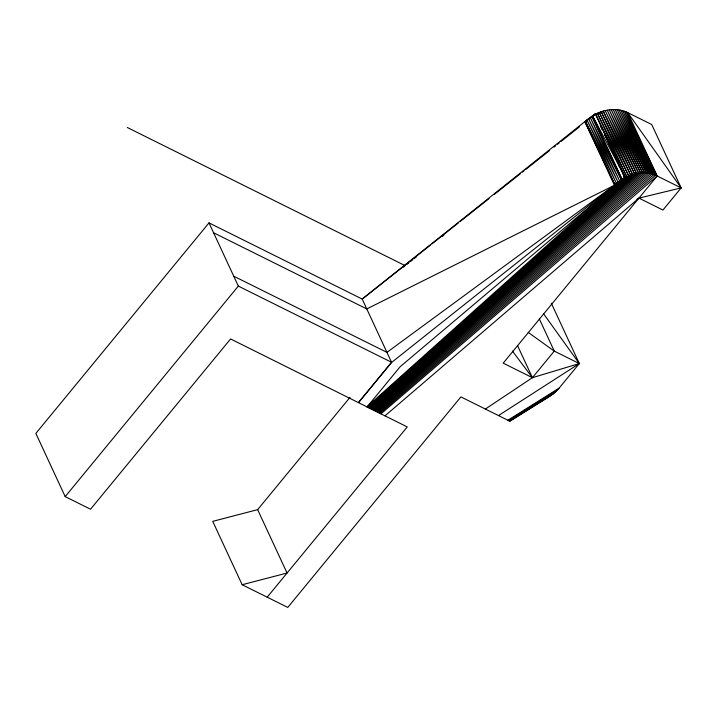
<?xml version="1.0" encoding="UTF-8"?>
<svg xmlns="http://www.w3.org/2000/svg" width="717" height="717" viewBox="0 0 717 717"><rect width="100%" height="100%" fill="white"/><g stroke="black" fill="none" stroke-linecap="round" stroke-linejoin="round"><path stroke-width="1.08" d="M592.556 116.459L595.46 113.573L624.883 176.947L624.606 177.744L367.525 407.166M358.518 402.694L391.616 362.435L362.202 299.061L208.997 222.888L35.85 433.409L65.193 496.612L90.539 509.213L230.578 338.953L407.238 426.92L267.199 597.18M65.193 496.612L238.331 286.092L208.997 222.888M551.31 303.21L579.327 363.564L559.126 388.121L554.967 392.423L550.056 396.134L509.859 421.229L460.914 396.895L287.777 607.416L242.149 584.731L212.734 521.358L257.645 509.653L350.084 397.263M358.437 402.524L391.545 362.273L238.331 286.092M367.077 406.942L400.176 366.692L624.883 176.947L609.074 143.633M595.182 114.37C605.058 109.19 617.462 107.64 627.725 112.605L651.735 124.534L681.15 187.908L662.938 210.045L638.937 198.116L637.037 199.281M430.218 245.268L362.202 299.061L588.54 118.681L594.321 114.863M595.46 113.573L592.601 115.84L622.024 179.214L616.396 183.364L366.943 406.88M403.402 267.118L404.988 265.568M367.929 407.373L626.775 176.669C636.212 172.403 647.639 171.354 657.148 175.979L681.15 187.908L638.937 198.116L384.984 415.851M368.35 407.579L628.692 175.853L599.278 112.479L597.521 113.869M368.843 407.821L630.646 175.136L601.222 111.762L599.475 113.143M369.389 408.098L632.618 174.518L603.203 111.144L601.438 112.524M369.999 408.403L634.617 173.998L605.202 110.624L636.624 173.577L370.671 408.735M371.397 409.093L638.632 173.263L609.217 109.889L640.631 173.057L372.168 409.479M372.992 409.891L642.62 172.958L613.205 109.584L644.592 172.967L373.862 410.321M374.776 410.778L646.528 173.084L617.113 109.71L648.437 173.308L375.726 411.244M376.712 411.737L650.292 173.639L620.877 110.266L652.103 174.07L377.734 412.248M378.782 412.768L653.85 174.607L624.435 111.234L655.535 175.244L379.849 413.297M380.942 413.843L657.148 175.979L627.725 112.605L681.15 187.908M591.892 116.279L621.307 179.653L614.926 184.744L585.502 121.37L591.892 116.279L622.024 179.214M391.616 362.435L614.415 185.273L584.991 121.899L594.339 114.998M431.975 243.879L458.297 222.987M460.054 221.598L489.012 198.618M494.273 194.441L520.605 173.55M522.352 172.161L524.109 170.763M525.866 169.373L549.554 150.57M553.945 147.093L555.702 145.703M557.459 144.305L559.206 142.916M560.963 141.518L579.39 126.9M595.603 114.684L597.36 113.295L628.692 175.853M406.978 264.295L408.735 262.906M410.491 261.526L412.248 260.137M414.005 258.747L416.64 256.668M442.102 236.565L443.859 235.176M485.373 409.048L532.426 377.68L554.277 351.106L539.336 318.922M546.462 398.213L553.399 393.732M498.485 415.573L579.327 363.564L543.665 313.912M507.896 420.252L559.126 388.121M508.461 420.529L557.835 389.609M508.927 420.762L556.437 391.043M509.303 420.951L554.967 392.423M509.635 421.121L545.87 398.5L543.862 399.441M538.1 402.873L545.87 398.5M597.36 113.295L626.775 176.669L624.606 177.744L623.198 174.724M242.149 584.731L287.06 573.026L257.645 509.653M127.294 127.492L405.222 265.684M213.576 232.756L366.79 308.937L614.415 185.273L386.947 352.37L233.742 276.197M528.196 332.383L554.277 351.106L579.327 363.564L532.426 377.68L503.2 363.143L657.148 175.979L626.12 111.87L655.535 175.244M512.431 351.115L532.426 377.68L517.486 345.486M592.601 115.84L624.883 176.947M601.222 111.762L632.618 174.518M599.278 112.479L630.646 175.136M626.775 176.669L595.486 114.2L624.901 177.574L614.057 154.505M621.307 179.653L590.181 117.445L619.596 180.818L588.54 118.681L617.964 182.055L586.981 119.99L616.396 183.364L585.502 121.37M638.632 173.263L607.2 110.203L636.624 173.577M603.203 111.144L634.617 173.998M642.62 172.958L611.216 109.692L640.631 173.057M646.528 173.084L615.177 109.593L644.592 172.967M650.292 173.639L619.013 109.934L648.437 173.308M653.85 174.607L622.688 110.696L652.103 174.07M584.991 121.899L614.926 184.744M604.763 134.554L608.115 141.616M600.371 125.403L602.262 129.418M604.619 134.438L611.691 149.486M600.326 125.43L602.19 129.454M608.258 142.531L610.131 146.555M618.529 164.659L619.47 166.676"/></g></svg>
